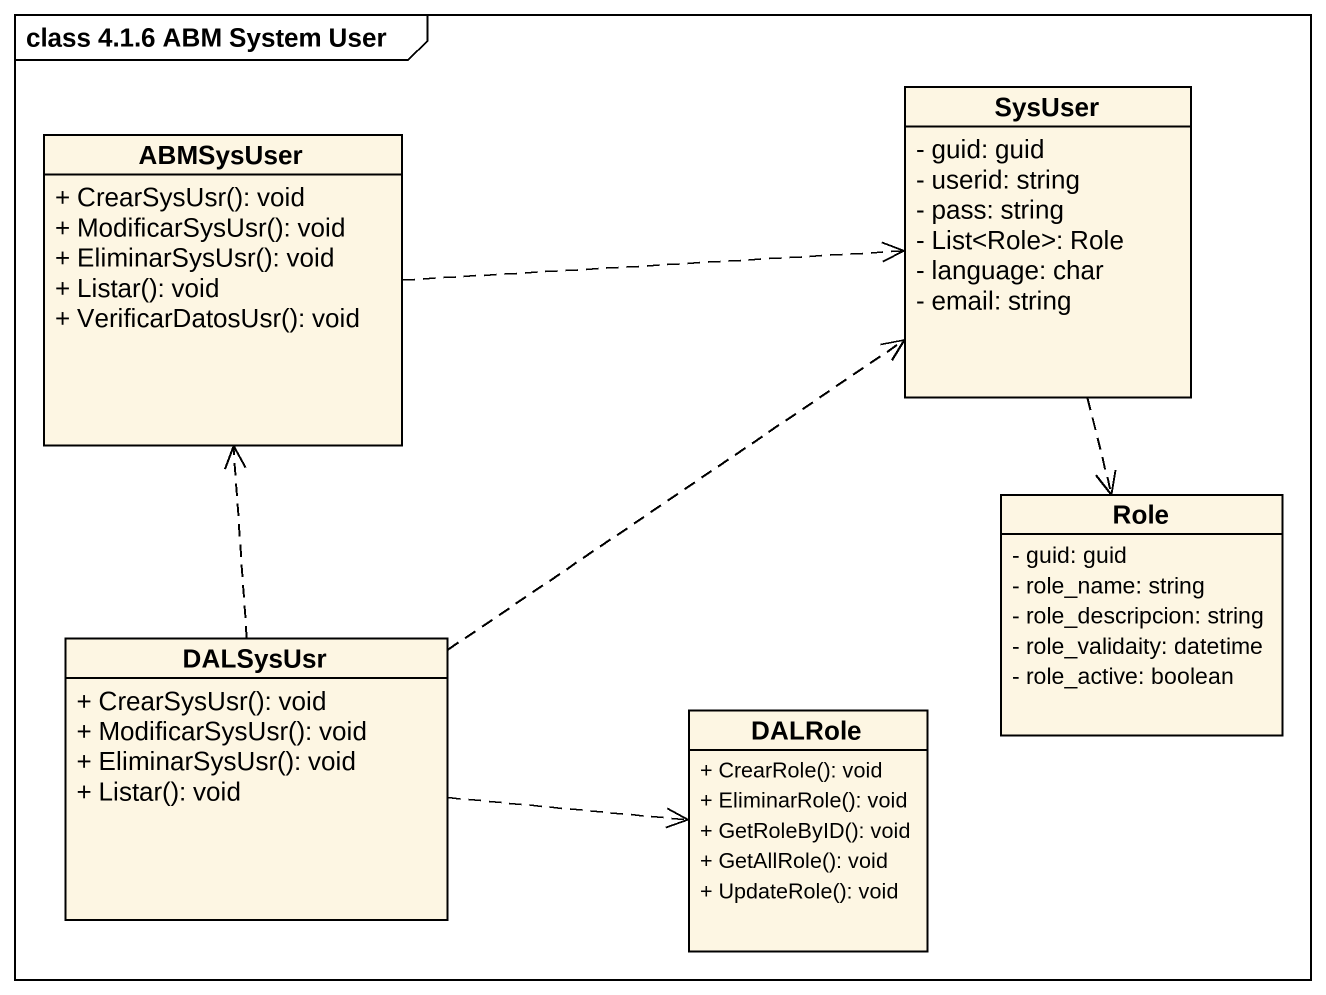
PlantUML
@startuml
mainframe class 4.1.6 ABM System User
hide circle
hide empty members
skinparam classAttributeIconSize 0
class ABMSysUser {
  + CrearSysUsr(): void
  + ModificarSysUsr(): void
  + EliminarSysUsr(): void
  + Listar(): void
  + VerificarDatosUsr(): void
}
class SysUser {
  - guid: guid
  - userid: string
  - pass: string
  - List<Role>: Role
  - language: char
  - email: string
}
class Role {
  - guid: guid
  - role_name: string
  - role_descripcion: string
  - role_validaity: datetime
  - role_active: boolean
}
class DALSysUsr {
  + CrearSysUsr(): void
  + ModificarSysUsr(): void
  + EliminarSysUsr(): void
  + Listar(): void
}
class DALRole {
  + CrearRole(): void
  + EliminarRole(): void
  + GetRoleByID(): void
  + GetAllRole(): void
  + UpdateRole(): void
}
ABMSysUser .right.> SysUser
SysUser ..> Role
DALSysUsr .up.> ABMSysUser
DALSysUsr .up.> SysUser
DALSysUsr .right.> DALRole
@enduml
